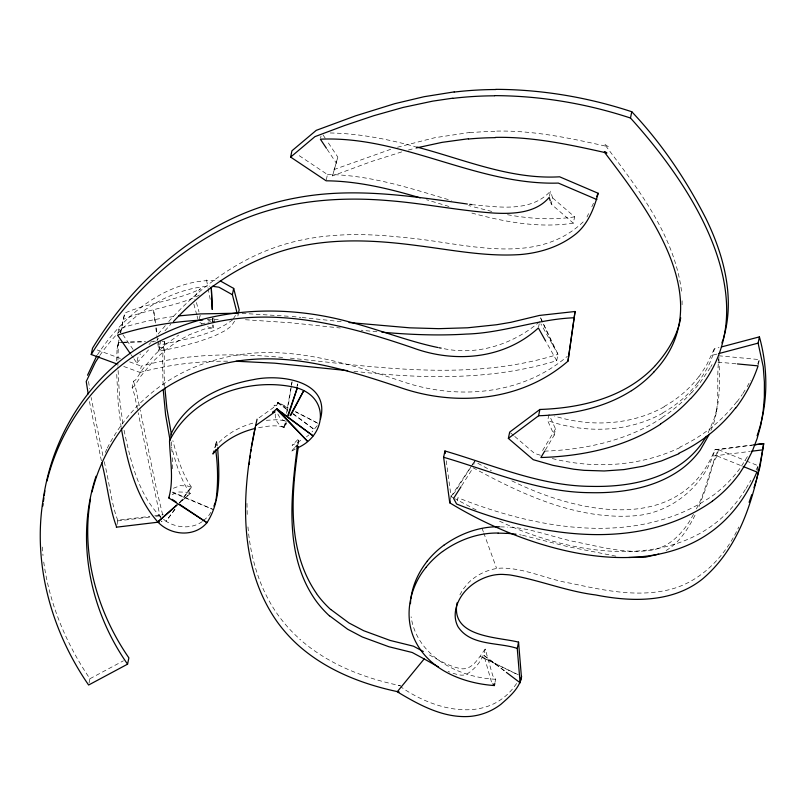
<?xml version="1.0" encoding="UTF-8"?>
<svg xmlns="http://www.w3.org/2000/svg" width="806" height="806" viewBox="0 0 806 806"><rect width="100%" height="100%" fill="white"/><g stroke="black" fill="none" stroke-linecap="round" stroke-linejoin="round"><path stroke-width="0.6" stroke-dasharray="4.03 3.02" d="M275.239 414.012C274.796 419.674 278.725 426.233 284.427 427.502L286.694 423.17M161.996 341.643L164.495 341.593C161.452 356.806 162.933 372.584 163.195 388.008M164.495 341.593L164.061 370.911L164.777 386.608M682.088 304.799L682.088 298.421M116.588 361.007L117.112 348.655L118.945 339.93M118.411 342.369L122.149 342.308L118.411 342.369L117.898 360.766M298.573 444.348L298.814 438.655L292.094 445.355L302.643 439.401M234.617 321.08L231.352 326.067L225.69 330.369L213.771 336.324L197.672 341.956L176.504 347.608L158.812 351.255L160.243 342.993M719.023 356.867C715.516 381.349 721.944 407.524 710.6 430.908M718.892 359.023C719.677 377.863 720.433 397.086 715.436 415.574M287.289 411.493L291.389 385.973M291.591 384.754L291.984 382.326M286.452 413.377L292.377 379.888M117.968 333.019L118.835 328.828C137.574 322.874 156.827 318.481 176.383 316.224M120.527 332.807L124.729 313.111C149.13 302.341 176.836 300.819 200.644 288.79L199.364 289.566L194.8 296.568L194.145 299.711M133.947 358.851L136.798 362.972L138.098 356.695L140.617 353.884M137.423 409.206L134.421 394.466L132.144 387.585L133.443 381.298L135.67 379.878L142.43 369.531L153.916 355.527L166.278 344.001L178.71 335.064M123.741 366.458L140.002 372.443L141.302 366.166C187.768 353.068 236.652 353.119 284.357 357.612M116.981 524.666L117.898 520.213L149.845 516.374M89.053 682.924L89.919 678.733C65.679 643.107 48.713 602.173 43.393 559.263M160.374 341.029L158.812 351.255L157.563 341.452M199.334 318.753L199.989 315.609L203.293 317.352M237.871 316.093L238.304 313.997M215.353 447.562L216.653 441.285L217.469 446.836M320.597 138.138L321.03 136.043M326.359 179.758L327.438 174.519L297.152 154.289M401.741 151.891L371.324 161.563L332.535 175.899L337.825 157.11L327.065 140.969M332.535 175.899L337.825 157.11M297.726 443.894L298.814 438.655M450.403 499.68L451.058 496.536L446.091 459.611M457.254 500.848L457.899 497.705C537.773 529.633 638.483 547.677 713.723 494.914A151.337 133.111 14.4 0 0 740.734 467.339L748.814 454.352M473.777 464.619L474.432 461.475L491.428 470.674M549.4 196.352L550.478 191.123C531.114 212.532 498.995 207.092 473.394 204.764M552.594 197.903L574.618 216.854L573.318 223.141L551.294 204.19L552.594 197.903L550.478 191.123M538.589 326.924L539.234 323.79M453.032 673.272C457.254 674.481 461.969 676.204 466.281 674.41C475.439 669.051 483.096 659.379 485.222 649.102L492.778 675.73L495.65 679.267L494.995 682.41M353.874 371.294C421.357 378.82 491.096 380.855 556.704 360.645L558.014 354.358L539.446 315.438M545.319 450.07L554.196 435.19L547.657 420.621L548.745 415.382M554.196 435.19L555.505 428.903L548.957 414.334M697.664 383.011C704.938 372.664 712.091 361.471 714.307 348.837L719.053 347.577M461.677 485.726L473.132 467.762C522.177 494.541 576.552 519.789 633.818 515.86C671.176 513.563 705.119 485.585 714.841 449.698L752.713 444.972M698.973 506.611L706.57 486.391L713.763 461.697L717.068 455.954L718.368 449.667L752.683 445.073M758.295 364.826L759.383 359.587L719.234 355.819M757.106 470.986L758.184 465.747L746.809 461.153M120.517 332.616L124.729 313.111M117.112 348.655L118.956 340.122M117.847 520.475C111.278 504.113 108.961 479.469 104.034 461.133M162.006 521.301L161.774 521.744L161.311 521.019M716.736 409.287L714.066 419.009L707.99 433.154M297.061 386.306L297.817 383.978M286.311 421.689L284.427 427.502C275.652 424.309 265.718 426.424 256.771 428.077M283.833 427.099L285.868 421.165M296.971 386.306L297.777 383.978M216.653 441.285L214.235 447.743C224.34 434.998 239.09 426.676 254.676 422.626M757.66 364.131L759.383 359.587M276.549 405.64L278.08 402.396L287.944 407.574M714.307 348.837L706.358 365.581L698.973 376.724M105.274 452.458L106.795 449.164M696.344 508.888C706.56 490.25 709.431 468.588 718.368 449.667L745.671 460.689M587 216.985L588.602 213.6M591.806 206.83L594.475 201.188M756.149 469.898L758.184 465.747M459.863 594.909L463.027 589.327L468.205 583.05A61.024 51.221 17.6 0 1 478.472 575.081C486.935 570.195 496.647 567.313 506.46 568.27A85.98 70.031 45.2 0 1 511.508 568.724C531.738 571.212 550.488 580.018 570.567 583.222C601.407 589.851 633.456 596.954 664.97 590.617C698.883 584.269 724.735 557.329 738.77 526.993M693.482 514.299C684.818 530.973 670.783 547.123 651.288 550.236C626.705 554.004 602.122 547.214 578.174 542.378C554.508 538.005 531.91 528.061 507.629 526.983M695.044 515.175C687.931 529.199 678.914 543.476 664.769 551.284M747.142 386.739L750.547 380.432M283.591 427.452L285.959 423.13M107.299 448.065C123.237 416.611 148.969 390.295 180.201 373.873A177.914 159.497 11.7 0 1 219.031 358.992C280.357 342.157 342.449 361.491 400.491 380.885C455.974 400.441 521.432 395.514 567.404 356.262M710.842 366.73L712.061 364.574M746.074 488.426L750.88 480.255M555.505 428.903L542.186 451.229C583.897 449.99 626.584 441.003 661.917 417.881M259.099 417.77L276.337 405.519L273.869 405.992L278.08 402.396L287.893 409.75M710.288 367.627L700.223 382.497L692.011 392.3M742.92 393.479L746.537 387.706M210.819 512.344L208.27 516.394L203.152 520.827M97.385 354.922C123.056 315.257 168.323 277.798 218.063 280.609M99.833 355.416C124.94 319.277 164.877 288.83 210.044 286.13M233.307 318.783L235.916 314.793M451.058 496.536L474.432 461.475L454.896 492.123L451.058 496.536L454.282 498.31M485.222 649.102C479.298 656.517 473.515 669.202 462.312 668.849C449.577 666.915 438.343 659.902 427.271 653.767M745.379 489.433C691.921 575.887 574.738 558.064 496.929 519.89M736.976 401.902L742.326 394.436M317.221 425.659L312.003 431.905M174.821 509.241L166.026 521.28L161.704 517.764M179.224 503.216L190.962 487.156L191.556 487.257L180.292 502.269M175.033 509.271L166.026 521.28C176.836 528.061 191.707 529.22 202.296 521.573M516.616 683.448C488.95 724.775 434.686 710.882 400.542 686.672M158.107 334.077L165.462 325.453M168.736 321.624L170.368 319.71C202.769 284.357 243.412 255.2 290.2 242.727C327.045 232.843 365.702 233.186 403.343 237.458C462.785 242.052 536.595 268.922 585.045 220.058M156.807 340.364L158.439 338.439M164.978 330.782L170.822 324.214M149.019 344.525L150.702 342.651M136.798 362.972L148.566 349.875M294.996 447.451L290.795 451.632L296.064 448.66M179.355 502.662L190.256 493.534L180.06 502.46M306.391 436.923L308.829 434.998M232.652 319.781C211.928 335.588 184.826 339.205 160.112 344.968M539.677 321.695C513.13 344.414 476.85 356.141 442.272 348.323M199.344 295.077C175.527 307.106 147.83 308.627 123.419 319.398M132.144 387.585L134.36 386.155L141.131 375.818L152.616 361.813L164.978 350.288L177.411 341.341L189.259 334.802L204.341 329.06L213.106 327.871L209.701 327.71L207.495 326.551M89.919 678.733L123.469 660.779M664.194 406.798C631.078 425.326 590.365 427.22 554.508 416.067M662.895 413.085C628.025 432.62 584.944 433.537 547.657 420.621M680.173 447.491C640.579 466.342 594.395 469.203 552.12 458.503M333.835 169.623L390.799 149.271M173.381 488.275L180.121 485.696L187.284 485.897L190.962 487.156M172.081 494.562L178.821 491.982L185.984 492.184L189.662 493.433M201.107 324.173L209.5 321.856M397.489 147.226L434.736 137.725L469.676 132.466M712.998 355.124L717.753 353.864M408.35 150.027L414.929 148.284M140.002 372.443C168.917 364.584 198.881 360.927 228.833 361.189M713.532 455.984L750.185 451.41M154.762 515.79L163.366 514.752M117.616 520.928L150.793 516.938M155.699 516.344L161.845 515.608M574.618 216.854C551.949 220.411 528.807 218.607 506.349 214.507M573.318 223.141C538.448 228.521 503.146 221.67 469.545 212.431M266.312 420.309L277.617 419.674L285.133 420.813M207.505 319.831L218.235 319.498M123.348 342.207L145.564 341.502M152.969 341.26L155.437 341.18M212.502 321.403L214.346 321.352M123.399 342.288L144.566 341.925M150.793 341.825L153.281 341.784M718.368 449.667L714.841 449.698C680.193 536.302 576.219 513.009 511.064 480.447M496.748 131.096C534.519 130.36 571.635 138.491 608.228 146.692L604.268 143.931C638.1 188.775 675.589 236.38 681.876 294.109M330.198 132.97C359.133 133.474 387.716 139.166 415.574 146.712M242.022 313.353L290.875 316.405M327.438 174.519C370.075 174.862 410.939 188.413 451.35 200.523M245.437 319.74L290.825 322.793L340.344 328.012M285.727 421.216C281.757 420.531 278.715 416.803 277.496 413.105M717.934 362.106L736.18 363.818M376.986 331.77L361.159 330.228M292.135 316.516L300.85 317.373M302.099 317.493L342.872 321.856M290.311 358.126C379.022 367.476 470.916 381.681 558.014 354.358L540.886 323.881M398.557 685.493L400.411 685.705C364.04 678.168 328.002 664.174 299.892 639.279M495.65 679.267C458.967 677.634 416.823 656.517 411.1 616.781M163.185 347.88L159.064 347.315L158.167 341.23M615.875 556.15L568.029 546.68L522.117 535.154M519.548 534.721L521.26 535.013M491.781 211.444L471.943 206.437M468.669 205.53L470.845 206.145M448.972 206.477L426.515 199.727M540.403 455.239L534.519 453.395L514.45 436.197M97.173 349.925L120.396 358.469M129.685 361.884L141.302 366.166M447.995 671.408L449.768 672.093M717.068 455.954L742.094 466.059M172.393 492.587L212.724 509.301L172.716 492.003M518.288 674.753L480.215 656.346L518.046 674.823M277.707 402.788L287.661 407.876M295.409 411.826L318.642 423.684L295.621 411.604M476.134 509.956L455.35 498.894M207.696 319.68L211.001 321.433M199.787 322.471L201.994 323.639M277.768 402.919L287.944 410.325M293.021 414.032L314.39 429.598L292.8 413.428M491.479 682.007L483.922 655.389L505.584 671.6M483.922 655.389L505.422 671.65M160.837 517.059C137.947 494.018 130.481 460.397 123.933 429.638M510.621 432.923L513.493 435.381M191.556 487.257C181.874 473.404 177.159 456.821 172.857 440.68M190.256 493.534C180.574 479.691 175.859 463.097 171.557 446.957M118.835 328.828L133.101 349.472M131.086 354.721L133.232 357.814M323.025 134.914L326.39 139.962M327.105 149.271L336.525 163.396M556.704 360.645L546.277 342.187M540.463 317.675L554.266 347.93M482.038 528.202L483.318 531.748M483.751 532.927L496.587 568.371M162.621 514.732L156.223 487.731L140.143 409.871M133.443 381.298L135.72 388.18L139.901 408.713M550.589 201.923L551.294 204.19M196.422 302.512L199.011 312.033M193.823 304.043L196.745 314.753M197.067 315.942L198.357 320.697M160.454 518.238L138.128 412.682M102.896 455.602L91.098 397.418M101.365 460.79L89.174 400.088M206.527 279.924L207.918 287.279M208.139 288.457L210.668 301.857M213.711 317.917L214.406 321.584M88.509 381.419L89.688 388.855M122.844 423.603L119.58 398.607L117.918 366.821M121.192 427.553L118.27 404.884L116.608 371.888M155.477 322.974L153.513 309.595L155.226 323.075M156.203 327.841L157.099 333.926M155.85 327.971L156.777 335.326M156.938 336.545L157.402 340.223M247.956 526.862C250.595 558.588 259.955 590.365 278.957 616.247A145.171 132.164 18 0 0 299.933 639.239M42.285 547.012L43 555.576M171.305 441.869L171.96 451.541M172.313 457.707L172.645 468.81M212.663 318.048L213.106 327.871M212.623 317.866L213.046 327.639M246.989 503.367L247.22 515.286M117.908 361.975L117.918 365.612M469.717 132.748A283.541 258.424 3.4 0 1 496.748 131.378M691.901 392.21A187.879 161.522 15.7 0 1 661.776 417.72M736.765 401.761A162.993 148.969 5.1 0 1 679.942 447.088M697.533 382.921A116.759 107.611 2.6 0 1 662.754 412.863M698.832 376.634A116.759 107.611 2.6 0 1 664.053 406.577M500.355 526.892A128.315 113.495 41.1 0 1 507.639 527.134"/><path stroke-width="1.21" d="M410.466 603.724L410.647 600.188M249.215 464.417L249.517 461.929M249.971 458.211L250.263 455.733M215.968 500.234C218.275 483.54 218.003 466.462 215.676 449.788M92.005 491.962C103.591 444.67 135.569 402.678 178.902 380.16A177.914 159.497 11.7 0 1 217.731 365.279C279.057 348.434 341.15 367.778 399.192 387.172C455.45 407.131 521.794 401.378 567.988 361.138L575.061 311.499L539.446 315.438L510.913 322.309L496.546 324.747L467.591 327.79L438.716 328.667L409.791 327.83L349.008 322.531M575.061 311.499L567.988 361.138M42.799 506.057L43.111 503.72M43.433 501.372L43.907 497.866M44.229 495.519L44.864 490.834M90.484 499.045C80.791 554.457 97.254 612.076 128.879 657.877L127.57 664.164L88.62 685.019C51.211 630.836 32.089 562.618 43.564 497.121C52.712 435.875 88.217 378.78 141.09 345.976A224.471 201.238 11.7 0 1 204.643 318.783C251.704 307.157 301.615 309.061 348.293 321.634C378.387 329.352 407.342 341.119 437.799 347.497M298.351 446.645C291.026 495.418 287.138 550.881 316.577 593.559M250.716 452.005L251.059 449.738M251.391 447.471L255.22 427.573M410.838 599.029C412.511 585.136 418.636 572.038 427.291 561.127M457.113 602.807C450.181 637.395 497.413 636.841 518.56 642.13L521.381 676.456L520.082 682.742L506.4 672.395M753.932 444.821L763.705 443.602C755.736 492.315 741.792 545.793 702.479 579.01C672.526 603.069 631.451 602.042 595.705 594.949C566.467 591.342 539.083 579.927 510.208 575A85.98 70.031 45.2 0 0 505.161 574.567C495.347 573.59 485.635 576.481 477.172 581.378A61.024 51.221 17.6 0 0 466.906 589.337C457.506 598.707 451.289 614.101 457.969 626.675C470.583 646.11 498.098 642.019 517.261 648.417L520.082 682.742M680.707 317.806C677.443 335.85 667.469 352.051 655.328 365.531M116.779 363.899L91.229 354.499L92.529 348.212C137.352 274.655 209.661 213.6 296.054 197.933C352.937 187.002 410.768 196.009 467.369 204.039M237.266 313.715L232.38 294.704L233.68 288.417L220.27 280.921M238.526 312.95L239.17 309.816L233.68 288.417M420.148 197.843C389.58 188.785 358.196 181.098 326.138 180.806L290.634 157.089L291.933 150.803L316.234 130.35L355.597 115.832L394.648 103.702L424.087 96.71L454.151 91.894M399.111 691.981C362.74 684.455 326.692 670.461 298.593 645.566A145.171 132.164 18 0 1 277.687 622.514C235.795 563.857 241.76 485.867 257.074 419.211M743.233 466.513L756.884 472.034C702.056 601.87 543.012 559.848 449.758 502.823L443.622 457.274L444.932 450.987C493.091 465.012 540.312 486.169 591.443 486.381C623.149 487.076 656.648 481.817 682.823 462.704A105.112 91.662 15.8 0 0 701.532 443.824L706.419 436.258M449.758 502.823L450.191 500.728M678.874 453.768L661.474 460.921L643.128 466.211L623.975 469.586L604.208 470.976L583.977 470.331L573.741 469.213L553.168 465.405L533.219 459.682L508.364 438.393L509.674 432.107L539.889 409.468C572.129 408.35 605.246 401.962 632.781 384.371A141.957 120.356 17.4 0 0 655.359 365.551M508.364 438.393L538.589 415.755L539.889 409.468M425.991 567.414C409.146 587.765 403.292 617.91 415.755 641.908C430.495 670.612 463.752 683.407 494.35 685.553L494.783 683.458M173.461 321.544C208.512 283.783 254.263 254.666 305.383 245.236C342.459 238.264 380.482 240.702 417.639 245.639C451.844 249.92 486.129 256.963 520.767 254.515C539.798 252.852 558.669 247.009 574.033 235.372C587.503 225.489 593.962 208.865 598.203 193.289L559.626 176.806C510.138 179.688 463.682 159.276 416.712 147.024M517.261 648.417L518.56 642.13M690.712 398.577C773.931 311.056 695.256 189.551 630.483 118.029L631.783 111.742C588.027 97.325 541.944 89.506 495.841 89.345M521.643 676.375C519.729 688.243 509.473 696.716 500.879 704.343C491.952 711.204 481.091 715.466 469.858 716.423C443.431 718.358 419.15 704.938 397.247 691.78L424.158 658.935L438.414 666.935M739.455 473.636L746.447 462.755L752.341 451.078L757.096 438.666L760.703 425.538L763.121 411.765L764.36 397.277L764.4 382.225L763.242 366.77L758.114 343.134L759.413 336.858L721.42 346.943M723.385 338.57C735.354 298.27 723.899 255.351 705.985 218.678C686.259 179.96 661.676 143.347 631.783 111.742M116.548 526.761C109.596 508.747 107.057 482.935 101.818 462.987M756.522 479.429L759.987 466.775L763.705 443.602L753.902 444.912M46.96 481.071C59.997 428.349 93.708 381.127 139.791 352.262A224.471 201.238 11.7 0 1 203.344 325.07C273.879 305.655 346.036 324.969 413.004 347.9C454.937 363.345 504.485 359.154 538.368 327.971L545.672 341.099M96.045 476.235C75.21 539.436 89.758 610.374 127.57 664.164M754.013 487.65L756.199 480.578M288.205 415.866L297.273 387.938C250.293 376.2 191.677 395.877 169.512 440.902C170.056 459.742 174.066 479.429 168.786 497.917L206.971 522.681C221.227 500.869 219.353 472.82 217.63 447.945M721.894 342.923L723.012 339.658M287.903 415.231L297.273 387.938C330.379 398.365 325.795 435.915 297.122 448.065M749.106 502.289L751.797 494.622M214.144 450.796L212.935 454.02C223.242 440.993 238.415 432.651 254.353 428.631M213.912 506.148L215.484 501.947M757.096 435.774C768.289 404.149 768.32 369.037 759.413 336.858M320.435 419.14C330.702 380.613 280.125 373.752 253.406 379.636C220.189 385.449 185.179 402.194 170.812 434.615L170.973 437.033M596.611 196.674L598.203 193.289M87.522 375.233L96.76 355.879M709.31 434.283L700.223 450.111A105.112 91.662 15.8 0 1 681.533 469.001C655.338 488.083 621.859 493.373 590.143 492.668C539.013 492.446 491.791 471.298 443.622 457.274M290.664 415.594L303.731 390.698L290.11 415.564M168.786 497.917L169.129 497.302M544.685 451.138L540.886 457.516C582.597 456.267 625.285 447.29 660.608 424.168M276.468 409.196L276.78 408.682L313.091 435.875L276.408 409.075L276.78 408.682L307.529 441.285L276.468 409.196L272.569 412.279L275.037 411.806L255.764 425.497M461.002 486.784L453.597 498.4L456.599 503.992C536.474 535.909 637.183 553.964 712.423 501.191M99.209 356.383L95.461 362.166L86.222 381.51L88.186 393.902M91.229 354.499C129.161 292.719 185.41 239.946 254.323 215.071C297.464 199.787 343.961 196.724 389.308 200.694C424.419 203.465 459.017 210.688 494.159 213.086C513.291 214.064 535.768 213.217 549.178 197.399L550.236 200.795M735.677 408.189C745.389 395.424 752.975 381.087 758.083 365.874L737.399 363.929M654.029 371.818C719.567 302.804 648.83 210.568 604.339 152.052M295.832 446.615L297.515 444.942C291.077 496.284 283.903 554.689 315.277 599.845A99.047 90.877 21 0 0 329.402 615.834M176.544 505.171L157.815 521.935C135.055 496.425 127.499 461.395 121.363 428.721M177.28 504.899L157.815 521.935C170.529 535.537 194.458 537.602 206.971 522.681L179.355 504.163M290.634 157.089L314.934 136.637L344.424 125.585L373.853 115.681L403.121 107.43L432.721 101.133L452.841 98.171M443.884 545.259C459.944 533.693 479.489 526.389 499.428 526.761M442.585 551.546C458.644 539.97 478.19 532.675 498.118 533.048M116.316 527.205L159.316 522.046M631.481 390.658C603.936 408.249 570.819 414.637 538.589 415.755M658.673 554.135L645.243 557.218L628.811 557.47M718.932 353.542L758.114 343.134M416.027 148.002L442.121 142.35L468.377 138.753M178.781 315.922L200.452 313.907L236.128 313.222M751.414 451.259L762.405 449.889M573.751 317.786C537.3 319.226 502.833 333.069 466.281 334.077C438.142 335.84 409.911 334.651 381.853 332.193M202.729 320.032C173.844 321.483 145.07 326.178 117.535 335.115L130.371 353.693M495.448 137.373C533.219 136.647 570.336 144.778 606.918 152.979L604.943 151.599M494.541 95.632C540.645 95.793 586.728 103.611 630.483 118.029M236.077 361.239L274.715 363.174L347.618 370.639M506.329 533.27L513.442 533.904M469.747 204.351L472.175 204.623M514.329 533.995L516.072 534.227M212.351 286.271L218.97 287.208L232.38 294.704M438.938 347.739L441.164 348.132M596.903 199.576L558.326 183.083C476.406 185.471 402.768 135.499 320.375 139.186L326.43 148.264M423.281 651.48L413.498 646.2L390.215 640.458L363.657 630.705L348.958 622.957L330.782 609.487M424.158 658.935L412.198 652.487L388.915 646.744L362.347 636.992L347.658 629.244L329.483 615.764M172.192 499.357L176.282 502.108M492.909 683.78L494.35 685.553M171.356 433.981L166.892 408.541L164.877 387.857M170.046 440.267L165.593 414.818L163.286 390.406M444.932 450.987L445.265 453.456M212.28 309.444L211.303 287.339L212.25 309.313M452.871 98.362A330.42 300.437 4.6 0 1 494.541 95.813M454.181 92.075A330.42 300.447 4.6 0 1 495.851 89.526M468.417 139.035A283.541 258.424 3.4 0 1 495.448 137.665M654.059 371.838A141.957 120.356 17.4 0 1 631.521 390.698M690.591 398.496A187.879 161.522 15.7 0 1 660.467 424.006M735.465 408.048A162.993 148.969 5.1 0 1 678.642 453.375M739.434 473.626A151.337 133.111 14.4 0 1 712.383 501.161M498.138 533.179A128.315 113.495 41.1 0 1 506.329 533.411M425.951 567.394A107.027 92.589 15 0 1 442.544 551.505M427.261 561.107A107.027 92.589 15 0 1 443.844 545.219M330.712 609.548A99.047 90.877 21 0 1 316.506 593.609"/></g></svg>
